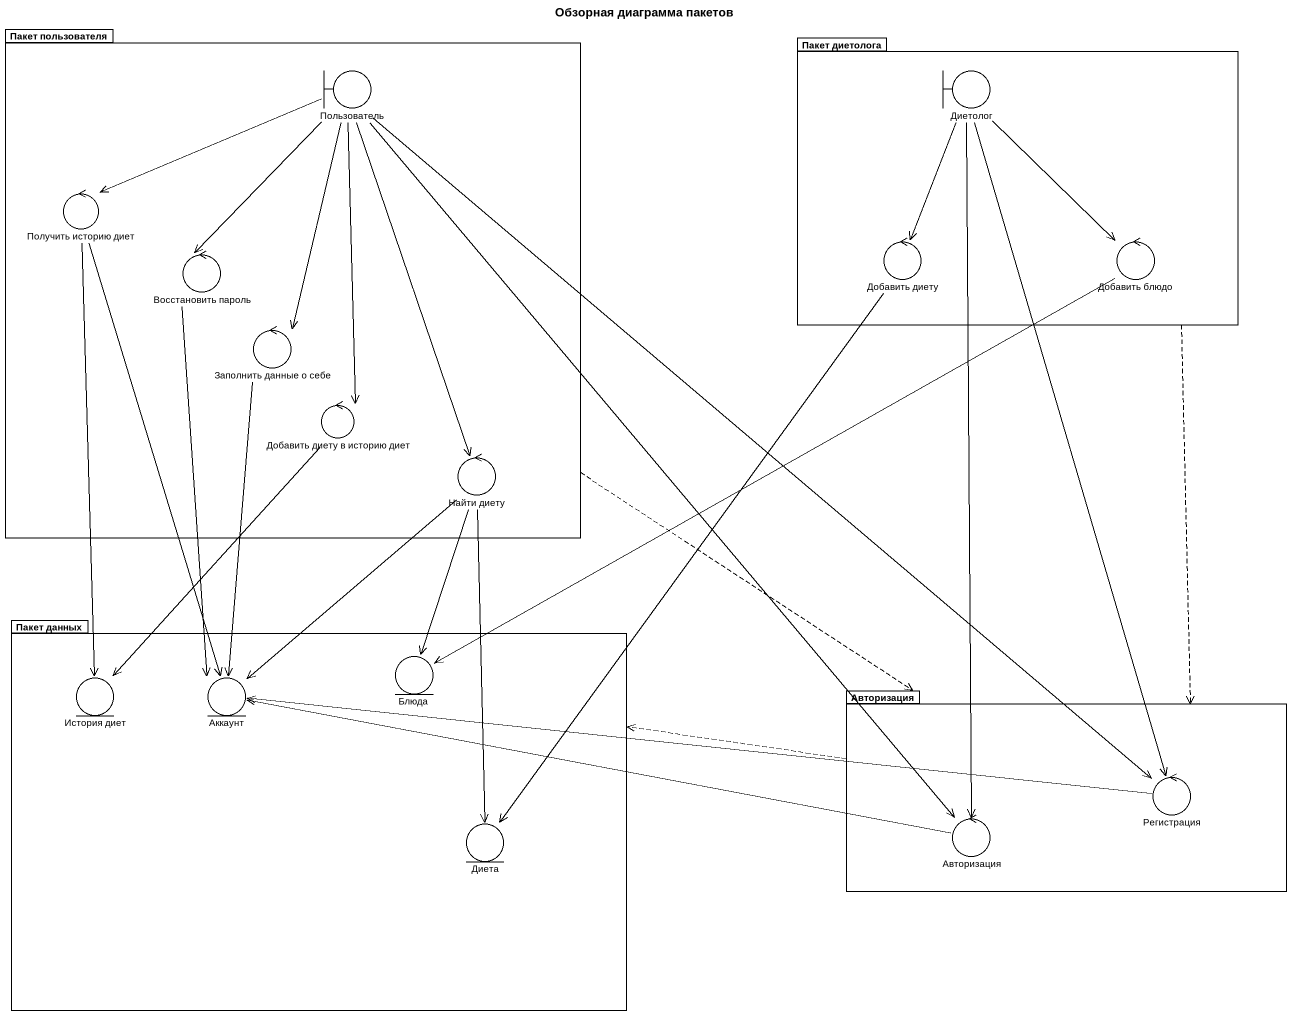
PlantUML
@startuml
title Обзорная диаграмма пакетов
package "Пакет пользователя" as Пакет_пользователя {
  boundary Пользователь
  control "Получить историю диет" as Получить_историю_диет
  control "Восстановить пароль" as Восстановить_пароль
  control "Заполнить данные о себе" as Заполнить_данные_о_себе
  control "Добавить диету в историю диет" as Добавить_диету_в_историю
  control "Найти диету" as Найти_диету
}
package "Пакет диетолога" as Пакет_диетолога {
  boundary Диетолог
  control "Добавить диету" as Добавить_диету
  control "Добавить блюдо" as Добавить_блюдо
}
package "Пакет данных" as Пакет_данных {
  entity "История диет" as История_диет
  entity Аккаунт
  entity Блюда
  entity Диета
}
package Авторизация {
  control Регистрация
  control "Авторизация" as Авторизация_2
}
Пакет_пользователя ..> Авторизация
Пакет_диетолога ..> Авторизация
Пользователь -left-> Получить_историю_диет
Пользователь --> Восстановить_пароль
Пользователь --> Заполнить_данные_о_себе
Пользователь --> Добавить_диету_в_историю
Пользователь --> Найти_диету
Пользователь --> Регистрация
Пользователь --> Авторизация_2
Диетолог --> Добавить_диету
Диетолог --> Добавить_блюдо
Диетолог --> Регистрация
Диетолог --> Авторизация_2
Получить_историю_диет --> История_диет
Получить_историю_диет --> Аккаунт
Восстановить_пароль --> Аккаунт
Добавить_диету --> Диета
Добавить_блюдо --> Блюда
Заполнить_данные_о_себе --> Аккаунт
Добавить_диету_в_историю --> История_диет
Найти_диету --> Аккаунт
Найти_диету --> Блюда
Найти_диету --> Диета
Авторизация .left.> Пакет_данных
Регистрация -left-> Аккаунт
Авторизация_2 -left-> Аккаунт
@enduml
